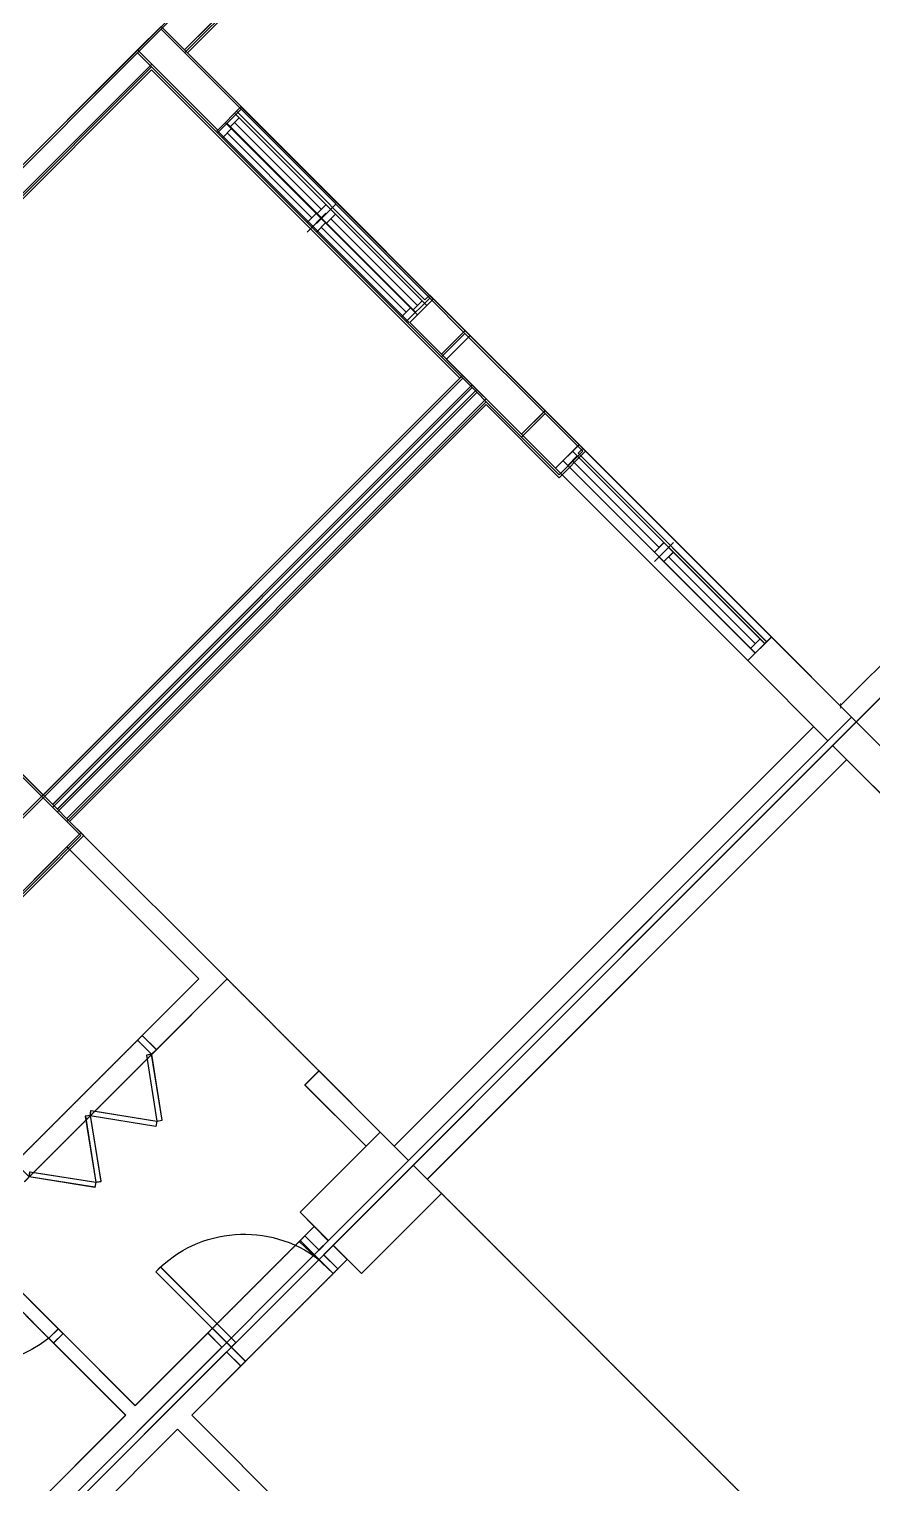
# Model space of a CAD drawing. Header units: millimetres. Extents: x 186805 to 449048, y 2167 to 51540.
# Drawn here: x 298619 to 304957, y 29460 to 40375 of the extents above; entities that cross this region are included whole.
import ezdxf

# ---------------------------------------------------------------- set-up
doc = ezdxf.new("R2010")
doc.units = ezdxf.units.MM
doc.linetypes.add('HIDDEN2', pattern=[0.1875, 0.125, -0.0625])
doc.layers.get('0').update_dxf_attribs({"linetype": 'CONTINUOUS'})
doc.layers.get('Defpoints').update_dxf_attribs({"linetype": 'CONTINUOUS'})
for name, color, linetype, lineweight in [('0-60x60-C', 3, 'CONTINUOUS', 13), ('0-AKL-P1 TILES', 8, 'CONTINUOUS', 13), ('0-akl-plasterline', 9, 'CONTINUOUS', 13), ('3117.NEW ID XR$0$BB$0$a-conc', 6, 'CONTINUOUS', 30), ('3117.NEW ID XR$0$BD$0$a-conc', 6, 'CONTINUOUS', 30), ('3117.NEW ID XR$0$BD$0$A-WIND', 4, 'CONTINUOUS', 9), ('LINE 1 P1', 1, 'CONTINUOUS', 13)]:
    doc.layers.add(name, color=color, linetype=linetype, lineweight=lineweight)
for name, color, linetype in [('3117.NEW ID XR$0$a-conc', 140, 'CONTINUOUS'), ('3117.NEW ID XR$0$a-wall', 7, 'CONTINUOUS'), ('3117.NEW ID XR$0$A-WIND', 171, 'CONTINUOUS'), ('A-ABOV', 1, 'HIDDEN2'), ('A-ABOVE DOOR', 1, 'HIDDEN2'), ('A-CONC-BLDG', 6, 'CONTINUOUS'), ('a-door', 4, 'CONTINUOUS'), ('a-wall', 140, 'CONTINUOUS'), ('A-WIND', 4, 'CONTINUOUS'), ('ALAN', 6, 'CONTINUOUS')]:
    doc.layers.add(name, color=color, linetype=linetype)
doc.styles.add('T 30 neal', font='romans.shx', dxfattribs={"height": 60})
doc.dimstyles.new('30 neal', dxfattribs={"dimtxt": 60, "dimasz": 30, "dimexe": 0.1, "dimexo": 50, "dimgap": 30, "dimtad": 1, "dimdec": 0, "dimzin": 0, "dimdsep": 46, "dimtxsty": 'T 30 neal', "dimblk": 'ARCHTICK', "dimcen": 0.09, "dimclrd": 256, "dimclre": 256, "dimclrt": 2, "dimadec": 0, "dimazin": 0, "dimtfac": 1, "dimtdec": 0, "dimtofl": 0, "dimtmove": 2, "dimatfit": 3, "dimfxl": 1, "dimtolj": 1, "dimtzin": 0, "dimlwd": -1, "dimlwe": -1, "dimarcsym": 2})

# ---------------------------------------------------------------- blocks, each defined once
blk = doc.blocks.new('A$C7C4A1575')
at = {"layer": 'A-ABOV', "color": 8}
for p, q in [((74838, 23511), (71179, 19852)), ((70295, 18968), (69605, 18278))]:
    blk.add_line(p, q, dxfattribs=at)
at = {"layer": 'A-ABOVE DOOR', "color": 8}
for p, q in [((70436, 20453), (69708, 21181)), ((68304, 21008), (67647, 20350)), ((67717, 20279), (68375, 20937)), ((69460, 20934), (70189, 20205)), ((69075, 18809), (68085, 19799)), ((67979, 19693), (68969, 18703)), ((70295, 18968), (69605, 18278))]:
    blk.add_line(p, q, dxfattribs=at)
at = {"layer": 'A-ABOVE DOOR', "color": 8, "linetype": 'Continuous'}
for p, q in [((72070, 14449), (73512, 15892)), ((73689, 15715), (72246, 14273)), ((69529, 11914), (70971, 13357)), ((71148, 13180), (69705, 11738))]:
    blk.add_line(p, q, dxfattribs=at)
at = {"layer": 'A-CONC-BLDG', "color": 8}
for points in [[(71002, 19675), (71214, 19887), (70613, 20488), (70401, 20276)], [(70754, 19427), (70153, 20028), (70365, 20241), (70966, 19640)], [(68226, 16899), (68509, 17182), (67802, 17889), (67519, 17607)], [(74325, 16351), (74148, 16528), (74749, 17129), (74926, 16952)], [(73689, 15715), (73512, 15892), (74113, 16493), (74290, 16316)], [(71391, 13417), (71214, 13594), (71815, 14195), (71992, 14018)], [(69110, 11137), (68934, 11313), (69535, 11914), (69711, 11738)]]:
    blk.add_lwpolyline(points, close=True, dxfattribs=at)
at = {"layer": 'a-door', "color": 8, "lineweight": -3}
for p, q in [((68120, 19763), (68014, 19657)), ((68085, 19799), (68120, 19763)), ((68614, 19841), (68120, 19763)), ((68120, 19763), (68127, 19724)), ((68127, 19724), (68620, 19802)), ((68542, 19308), (68620, 19802)), ((68660, 19796), (68582, 19302)), ((68620, 19802), (68614, 19841)), ((68620, 19802), (68660, 19796)), ((69072, 19384), (68578, 19305)), ((68584, 19266), (69078, 19344)), ((69000, 18850), (69078, 19344)), ((69118, 19338), (69040, 18844)), ((69078, 19344), (69072, 19384)), ((69078, 19344), (69118, 19338)), ((68582, 19302), (68542, 19308)), ((68578, 19305), (68584, 19266)), ((69040, 18844), (68934, 18738)), ((68969, 18703), (69075, 18809)), ((69040, 18844), (69000, 18850)), ((69075, 18809), (69040, 18844)), ((68934, 18738), (68969, 18703))]:
    blk.add_line(p, q, dxfattribs=at)
at = {"layer": 'a-door', "color": 8}
for points in [[(69460, 20934), (69496, 20898), (69743, 21146), (69708, 21181)], [(68304, 21008), (68269, 20972), (68340, 20902), (68375, 20937)], [(70182, 20211), (70147, 20247), (70401, 20488), (70436, 20453)]]:
    blk.add_lwpolyline(points, dxfattribs=at)
blk.add_lwpolyline([(69637, 21040), (69071, 20474), (69107, 20439), (69672, 21004)], close=True, dxfattribs=at)
for centre, radius, start, end in [((67706, 20254), 913, 51.8928, 130.216), ((69734, 21112), 920, 223.888, 307.5174)]:
    blk.add_arc(centre, radius, start, end, dxfattribs=at)
at = {"layer": 'a-wall', "color": 8}
for p, q in [((69602, 21075), (67183, 23493)), ((69566, 21040), (67148, 23458)), ((69234, 21655), (67431, 23458)), ((68845, 21549), (67183, 23210)), ((70295, 22503), (69340, 21549)), ((69234, 21655), (69870, 22291)), ((68304, 21008), (68845, 21549)), ((69708, 21181), (69340, 21549)), ((68916, 21478), (68375, 20937)), ((68916, 21478), (69460, 20934)), ((69708, 21181), (69602, 21075)), ((68304, 21008), (68375, 20937)), ((69566, 21040), (69460, 20934)), ((70330, 20347), (70436, 20453)), ((70507, 20382), (70436, 20453)), ((70189, 20205), (70295, 20311)), ((70295, 20311), (70365, 20241)), ((70401, 20276), (70330, 20347)), ((70259, 20134), (70189, 20205)), ((74254, 16634), (71108, 19781)), ((71002, 19675), (74148, 16528)), ((70966, 19640), (74113, 16493)), ((70189, 19074), (70648, 19533)), ((70790, 19463), (70295, 18968)), ((70860, 19533), (74007, 16387)), ((70189, 19074), (70295, 18968)), ((69075, 18809), (68969, 18703)), ((69075, 18809), (69605, 18278)), ((68969, 18703), (69393, 18278)), ((68403, 17288), (69393, 18278)), ((69605, 18278), (68509, 17182)), ((68403, 17076), (71550, 13930)), ((68297, 16970), (71444, 13824)), ((68332, 17006), (71479, 13859)), ((67767, 16440), (68226, 16899)), ((68226, 16899), (71373, 13753)), ((74643, 16033), (74325, 16351)), ((69040, 11419), (65893, 14566)), ((71815, 14195), (72070, 14449)), ((72070, 14449), (72246, 14273)), ((65999, 14248), (68934, 11313)), ((72246, 14273), (71992, 14018)), ((70977, 13357), (71214, 13594)), ((71154, 13180), (70977, 13357)), ((71391, 13417), (71154, 13180)), ((70312, 10288), (69287, 11313))]:
    blk.add_line(p, q, dxfattribs=at)
at = {"layer": 'A-WIND', "color": 8}
for p, q in [((72126, 14393), (73569, 15835)), ((72197, 14322), (73639, 15765)), ((73569, 15765), (72918, 15114)), ((73533, 15800), (73604, 15729)), ((72953, 15008), (72812, 15149)), ((72812, 15079), (72883, 15008)), ((72883, 15149), (72953, 15079)), ((72847, 15043), (72197, 14393)), ((72161, 14428), (72232, 14357)), ((69591, 11858), (71034, 13300)), ((69662, 11787), (71104, 13230)), ((71034, 13230), (70383, 12579)), ((70998, 13265), (71069, 13194)), ((70418, 12473), (70277, 12614)), ((70348, 12614), (70418, 12544)), ((70312, 12508), (69662, 11858)), ((70277, 12544), (70348, 12473)), ((69626, 11893), (69697, 11822))]:
    blk.add_line(p, q, dxfattribs=at)
at = {"layer": 'ALAN', "color": 8}
for p, q in [((74290, 16316), (60607, 29999)), ((73689, 15715), (74290, 16316)), ((72239, 14336), (73653, 15750)), ((73653, 15750), (73689, 15715)), ((71126, 13152), (72275, 14301)), ((72275, 14301), (72239, 14336)), ((69676, 11773), (71090, 13187)), ((71090, 13187), (71126, 13152)), ((69287, 11313), (69711, 11738)), ((69711, 11738), (69676, 11773)), ((71338, 9263), (69287, 11313))]:
    blk.add_line(p, q, dxfattribs=at)
blk.add_lwpolyline([(90465, 28673, -2.414214), (90465, 26622), (88874, 25031), (88839, 25067), (87424, 23652), (87460, 23617), (86116, 22273), (86081, 22309), (84667, 20895), (84702, 20859), (83358, 19516), (83323, 19551), (81909, 18137), (81944, 18102), (81166, 17324), (80000, 18490), (76093, 14584), (60643, 30034)], format="xyb", dxfattribs=at)
blk = doc.blocks.new('A$C32DD6ECA')
at = {"layer": '0-60x60-C', "color": 16, "xscale": 0.04183124983683228, "yscale": 0.04183124983683228, "zscale": 0.04183124983683228, "rotation": 180}
blk.add_blockref('A$C7C4A1575', (4397.08, 2202.64), dxfattribs=at)
blk = doc.blocks.new('A$C01635C6B')
at = {"layer": 'LINE 1 P1'}
for p, q in [((4098, 11121), (4098, 10671)), ((1198, 10671), (0, 10671)), ((0, 10671), (0, 10420)), ((1158, 10671), (798, 10671)), ((1158, 10420), (1158, 10671)), ((1158, 10601), (3198, 10601)), ((1198, 10621), (1198, 10671)), ((3198, 10621), (1198, 10621)), ((1208, 10500), (1208, 10601)), ((2128, 10500), (2128, 10601)), ((2178, 10651), (2178, 10450)), ((2228, 10500), (2228, 10601)), ((3148, 10500), (3148, 10601)), ((4048, 10671), (3198, 10671)), ((3198, 10671), (3198, 10621)), ((1158, 10500), (3198, 10500)), ((2128, 10550), (1208, 10550)), ((3148, 10550), (2228, 10550)), ((173, 5970), (173, 10420)), ((273, 5970), (273, 10420)), ((323, 5970), (323, 10420)), ((423, 5970), (423, 10420)), ((798, 10420), (1158, 10420)), ((3898, 5970), (3898, 10420)), ((4048, 5970), (4048, 10420)), ((4098, 5970), (4098, 10420)), ((4248, 10420), (4248, 5970)), ((2123, 5970), (573, 5970)), ((2123, 5220), (2123, 5970)), ((3098, 5970), (2123, 5970)), ((3098, 5970), (2123, 5970)), ((3798, 5970), (3098, 5970)), ((3098, 5820), (3098, 5970)), ((9524, 5970), (4348, 5970)), ((573, 5820), (1973, 5820)), ((1973, 5220), (1973, 5820)), ((3098, 5820), (3748, 5820)), ((2123, 5220), (1973, 5220)), ((1973, 3820), (1973, 5220)), ((2123, 5220), (2123, 3820)), ((3898, 5120), (3898, 5020)), ((4048, 5020), (4048, 5120)), ((4098, 5120), (4098, 5020)), ((4248, 5120), (4248, 5020)), ((3898, 5020), (4048, 5020)), ((3898, 3990), (3898, 5020)), ((4098, 5020), (4248, 5020)), ((4248, 5020), (4248, 3990)), ((3898, 3219), (3898, 3990)), ((4048, 3990), (3898, 3990)), ((4048, 3990), (4048, 569)), ((4248, 3990), (4098, 3990)), ((4098, 3990), (4098, 569)), ((4248, 3990), (4248, 3470)), ((5599, 3470), (4248, 3470)), ((4248, 3319), (4248, 769)), ((4248, 3319), (5149, 3319)), ((2123, 3219), (3133, 3219)), ((2194, 3219), (3134, 3219)), ((3134, 3119), (3134, 3219)), ((3899, 3219), (3134, 3219)), ((3134, 3119), (2194, 3119)), ((3134, 3119), (3898, 3119)), ((3898, 3119), (3898, 769))]:
    blk.add_line(p, q, dxfattribs=at)
at = {"layer": 'LINE 1 P1', "linetype": 'Continuous'}
for p, q in [((3198, 10671), (1158, 10671)), ((1158, 10420), (3198, 10420))]:
    blk.add_line(p, q, dxfattribs=at)
at = {"layer": 'LINE 1 P1', "lineweight": -3}
for p, q in [((1973, 5170), (1973, 5220)), ((1973, 5220), (2123, 5220)), ((2123, 5170), (1973, 5170)), ((2123, 5170), (2100, 5137)), ((2100, 5137), (2504, 4843)), ((2123, 5220), (2123, 5170)), ((2528, 4876), (2123, 5170)), ((2100, 4550), (2504, 4843)), ((2528, 4811), (2123, 4517)), ((2504, 4843), (2528, 4876)), ((2504, 4843), (2528, 4811)), ((2123, 4517), (2100, 4550)), ((2123, 4522), (2100, 4490)), ((2100, 4490), (2504, 4196)), ((2528, 4228), (2123, 4522)), ((2100, 3902), (2504, 4196)), ((2528, 4163), (2123, 3870)), ((2504, 4196), (2528, 4228)), ((2504, 4196), (2528, 4163)), ((2123, 3870), (1973, 3870)), ((2123, 3870), (2100, 3902)), ((2123, 3820), (2123, 3870))]:
    blk.add_line(p, q, dxfattribs=at)
at = {"layer": 'LINE 1 P1'}
for points in [[(3, 10420), (798, 10420), (798, 10671), (0, 10671)], [(3898, 5020), (3898, 4970), (4248, 4970), (4248, 5020)], [(3898, 3990), (3898, 4040), (4248, 4040), (4248, 3990)], [(3133, 3119), (3083, 3119), (3083, 3219), (3133, 3219)]]:
    blk.add_lwpolyline(points, dxfattribs=at)
for points in [[(3198, 10671), (3198, 10420), (4048, 10420), (4048, 10671)], [(4098, 10671), (4098, 10420), (4949, 10420), (4949, 10671)], [(173, 5970), (573, 5970), (573, 4970), (173, 4970)], [(3748, 5970), (3748, 5120), (4048, 5120), (4048, 5970)], [(4098, 5970), (4398, 5970), (4398, 5120), (4098, 5120)], [(4098, 4040), (3298, 4040), (3298, 4090), (4098, 4090)]]:
    blk.add_lwpolyline(points, close=True, dxfattribs=at)
for centre, radius, start, end in [((4218, 4057), 920, 97.4826, 181.112), ((2177, 3229), 913, 274.784, 353.1072)]:
    blk.add_arc(centre, radius, start, end, dxfattribs=at)
blk = doc.blocks.new('A$C5C977968')
at = {"layer": '0-akl-plasterline'}
for p, q in [((14725, 13209), (12250, 10734)), ((12561, 11441), (8941, 7821)), ((12250, 10734), (15237, 7746)), ((11981, 10607), (8856, 7481)), ((11981, 10607), (14293, 8294)), ((11168, 5169), (14293, 8294)), ((14491, 8096), (11366, 4971)), ((15039, 7548), (14491, 8096)), ((15237, 7746), (15039, 7548)), ((11168, 5169), (10708, 5629)), ((11366, 4971), (11472, 4865)), ((11472, 4865), (10815, 4207))]:
    blk.add_line(p, q, dxfattribs=at)
at = {"layer": '3117.NEW ID XR$0$a-conc'}
for p, q in [((12052, 10911), (11875, 10734)), ((12653, 10310), (12052, 10911)), ((11875, 10734), (12476, 10133)), ((12476, 10133), (12653, 10310)), ((14332, 8630), (14156, 8453)), ((14933, 8029), (14332, 8630)), ((14156, 8453), (14757, 7852)), ((14757, 7852), (14933, 8029)), ((10532, 4511), (11168, 5148)), ((11168, 5148), (11451, 4865)), ((11451, 4865), (10815, 4228))]:
    blk.add_line(p, q, dxfattribs=at)
at = {"layer": '3117.NEW ID XR$0$a-wall'}
for p, q in [((14067, 8895), (13890, 8719)), ((13890, 8719), (14156, 8453))]:
    blk.add_line(p, q, dxfattribs=at)
at = {"layer": '3117.NEW ID XR$0$A-WIND'}
for p, q in [((12653, 10310), (14067, 8895)), ((12512, 10097), (12582, 10168)), ((12547, 10204), (13961, 8789)), ((12476, 10133), (13890, 8719)), ((13183, 9496), (12547, 10133)), ((13148, 9461), (13219, 9532)), ((13289, 9532), (13148, 9390)), ((13219, 9390), (13289, 9461)), ((13890, 8789), (13254, 9426)), ((13855, 8754), (13926, 8825))]:
    blk.add_line(p, q, dxfattribs=at)
at = {"layer": '3117.NEW ID XR$0$BB$0$a-conc'}
for p, q in [((14332, 8630), (14156, 8453)), ((14933, 8029), (14332, 8630)), ((14156, 8453), (14757, 7852)), ((14757, 7852), (14933, 8029)), ((10532, 4511), (11168, 5148)), ((11168, 5148), (11451, 4865)), ((11451, 4865), (10815, 4228))]:
    blk.add_line(p, q, dxfattribs=at)
at = {"layer": '3117.NEW ID XR$0$BD$0$a-conc'}
for p, q in [((12052, 10911), (11875, 10734)), ((12653, 10310), (12052, 10911)), ((11875, 10734), (12476, 10133)), ((12476, 10133), (12653, 10310)), ((14332, 8630), (14156, 8453)), ((14933, 8029), (14332, 8630)), ((14156, 8453), (14757, 7852)), ((14757, 7852), (14933, 8029)), ((10532, 4511), (11168, 5148)), ((11168, 5148), (11451, 4865)), ((11451, 4865), (10815, 4228))]:
    blk.add_line(p, q, dxfattribs=at)
at = {"layer": '3117.NEW ID XR$0$BD$0$A-WIND'}
for p, q in [((12653, 10310), (14067, 8895)), ((12512, 10097), (12582, 10168)), ((12547, 10204), (13961, 8789)), ((12476, 10133), (13890, 8719)), ((13183, 9496), (12547, 10133)), ((13289, 9532), (13148, 9390)), ((13148, 9461), (13219, 9532)), ((13219, 9390), (13289, 9461)), ((13890, 8789), (13254, 9426)), ((13855, 8754), (13926, 8825))]:
    blk.add_line(p, q, dxfattribs=at)
at = {"layer": 'a-wall'}
for p, q in [((13254, 11759), (12229, 10734)), ((13254, 11759), (12229, 10734)), ((12582, 11441), (12052, 10911)), ((12582, 11441), (12052, 10911)), ((8941, 7799), (11875, 10734)), ((11981, 10628), (8835, 7481)), ((14067, 8895), (13890, 8719)), ((14332, 8630), (14067, 8895)), ((14332, 8630), (14067, 8895)), ((13890, 8719), (14156, 8453)), ((11168, 5148), (14315, 8294)), ((11168, 5148), (14315, 8294)), ((11168, 5148), (14315, 8294)), ((11168, 5148), (14315, 8294)), ((11239, 5077), (14385, 8224)), ((11274, 5042), (14421, 8188)), ((11345, 4971), (14491, 8118)), ((15216, 7746), (14933, 8029)), ((15216, 7746), (14933, 8029)), ((14757, 7852), (15039, 7570)), ((14757, 7852), (15039, 7570)), ((15039, 7570), (15216, 7746)), ((15039, 7570), (15216, 7746)), ((11168, 5148), (10708, 5607))]:
    blk.add_line(p, q, dxfattribs=at)
blk = doc.blocks.new('_ArchTick')
at = {"color": 0, "linetype": 'ByBlock', "const_width": 0.15}
blk.add_lwpolyline([(-0.5, -0.5), (0.5, 0.5)], dxfattribs=at)
blk = doc.blocks.new('*D341')
at = {"transparency": 16777216}
for p, q in [((306295, 36892), (304704, 35301)), ((306556, 36630), (306295, 36892)), ((304965, 35039), (304704, 35301))]:
    blk.add_line(p, q, dxfattribs=at)
at = {"layer": 'Defpoints', "color": 0, "linetype": 'ByBlock', "transparency": 16777216}
for p in [(306592, 36595), (304704, 35301), (305001, 35004)]:
    blk.add_point(p, dxfattribs=at)
at = {"linetype": 'ByBlock', "transparency": 16777216, "xscale": 30, "yscale": 30, "zscale": 30}
for p, rotation in [((306295, 36892), 45.00000000001838), ((304704, 35301), 225.0000000000183)]:
    blk.add_blockref('_ArchTick', p, dxfattribs=dict(at, rotation=rotation))
at = {"color": 2, "linetype": 'ByBlock', "transparency": 16777216, "insert": (305457, 36139), "char_height": 60, "attachment_point": 5, "rotation": 45, "style": 'T 30 neal'}
blk.add_mtext('\\A1;2250', dxfattribs=at)

msp = doc.modelspace()

# ---------------------------------------------------------------- block references
at = {"linetype": 'ByBlock', "xscale": 0.999860634786382, "yscale": 0.999860634786382, "zscale": 0.999860634786382, "rotation": 315.0000000000398}
msp.add_blockref('A$C01635C6B', (294382.2, 30534.3), dxfattribs=at)
at = {"layer": '0-60x60-C', "color": 16, "xscale": -23.90557308239969, "yscale": 23.90557308239969, "zscale": 23.90557308239969}
msp.add_blockref('A$C32DD6ECA', (335613.6, -1123), dxfattribs=at)
at = {"layer": '0-AKL-P1 TILES', "color": 1}
msp.add_blockref('A$C5C977968', (287557.1, 29463.8), dxfattribs=at)

# ---------------------------------------------------------------- dimensions: what is measured, and where the dimension line sits
at = {"linetype": 'ByBlock'}
dim = msp.add_aligned_dim(p1=(306591.8, 36595), p2=(305000.8, 35004), distance=-419.6, dimstyle='30 neal', dxfattribs=at)
dim.commit()
dim.dimension.update_dxf_attribs({"geometry": '*D341', "text_midpoint": (305457.1, 36138.6)})

doc.saveas('drawing.dxf')
